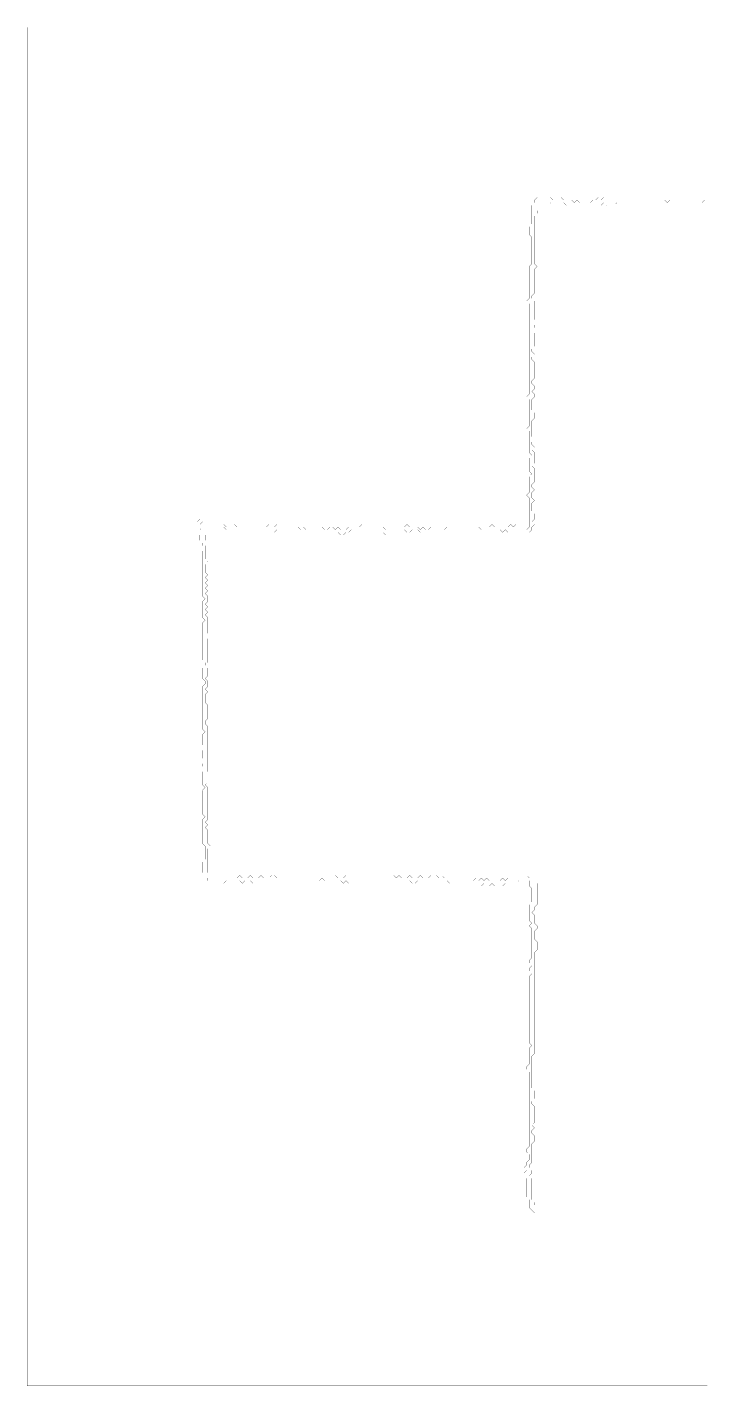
# Model space of a CAD drawing. Header units: metres. Extents: x 0 to 4970, y -4970 to 0.
# Drawn here: x 0 to 2485, y -4970 to 0 of the extents above; entities that cross this region are included whole.
import ezdxf

# ---------------------------------------------------------------- set-up
doc = ezdxf.new("R2010")
doc.units = ezdxf.units.M
doc.layers.add('conductor', color=1, linetype='Continuous')
doc.layers.add('substrate', color=5, linetype='Continuous')

msp = doc.modelspace()

# ---------------------------------------------------------------- linework, layer by layer
at = {"layer": 'conductor', "const_width": 0.5}
msp.add_lwpolyline([(2489.5, -651.5), (2479.8, -651.5), (2470.1, -651.5), (2460.3, -651.5), (2450.6, -651.5), (2440.9, -651.5), (2431.2, -651.5), (2421.4, -651.5), (2411.7, -651.5), (2402, -651.5), (2392.3, -651.5), (2382.5, -651.5), (2372.8, -651.5), (2363.1, -651.5), (2353.4, -651.5), (2343.6, -651.5), (2333.9, -651.5), (2324.2, -651.5), (2314.5, -651.5), (2304.7, -651.5), (2295, -651.5), (2285.3, -651.5), (2275.6, -651.5), (2265.8, -651.5), (2256.1, -651.5), (2246.4, -651.5), (2236.7, -651.5), (2226.9, -651.5), (2217.2, -651.5), (2207.5, -651.5), (2197.8, -641.8), (2188, -641.8), (2178.3, -651.5), (2168.6, -651.5), (2158.9, -641.8), (2149.1, -651.5), (2139.4, -651.5), (2129.7, -651.5), (2120, -651.5), (2110.2, -641.8), (2100.5, -651.5), (2090.8, -651.5), (2081.1, -651.5), (2071.3, -651.5), (2061.6, -651.5), (2051.9, -651.5), (2042.2, -651.5), (2032.4, -651.5), (2022.7, -651.5), (2013, -651.5), (2003.3, -651.5), (1993.5, -651.5), (1983.8, -651.5), (1974.1, -651.5), (1964.4, -641.8), (1954.6, -641.8), (1944.9, -651.5), (1935.2, -651.5), (1925.5, -651.5), (1915.7, -641.8), (1906, -651.5), (1896.3, -651.5), (1886.6, -651.5), (1876.8, -651.5), (1867.1, -651.5), (1857.4, -661.3), (1867.1, -671), (1867.1, -680.7), (1857.4, -690.4), (1857.4, -700.2), (1857.4, -709.9), (1857.4, -719.6), (1857.4, -729.3), (1857.4, -739.1), (1857.4, -748.8), (1857.4, -758.5), (1857.4, -768.2), (1857.4, -778), (1857.4, -787.7), (1857.4, -797.4), (1857.4, -807.1), (1857.4, -816.9), (1857.4, -826.6), (1857.4, -836.3), (1857.4, -846), (1857.4, -855.8), (1857.4, -865.5), (1867.1, -875.2), (1857.4, -884.9), (1857.4, -894.7), (1857.4, -904.4), (1857.4, -914.1), (1857.4, -923.8), (1857.4, -933.6), (1857.4, -943.3), (1857.4, -953), (1857.4, -962.7), (1857.4, -972.5), (1847.7, -982.2), (1847.7, -991.9), (1857.4, -1001.6), (1857.4, -1011.4), (1857.4, -1021.1), (1857.4, -1030.8), (1857.4, -1040.5), (1857.4, -1050.3), (1857.4, -1060), (1857.4, -1069.7), (1867.1, -1079.4), (1857.4, -1089.2), (1857.4, -1098.9), (1867.1, -1108.6), (1857.4, -1118.3), (1857.4, -1128.1), (1857.4, -1137.8), (1857.4, -1147.5), (1857.4, -1157.2), (1857.4, -1167), (1847.7, -1176.7), (1847.7, -1186.4), (1857.4, -1196.1), (1847.7, -1205.9), (1847.7, -1215.6), (1857.4, -1225.3), (1857.4, -1235), (1857.4, -1244.8), (1857.4, -1254.5), (1857.4, -1264.2), (1857.4, -1273.9), (1857.4, -1283.6), (1847.7, -1293.4), (1847.7, -1303.1), (1857.4, -1312.8), (1857.4, -1322.5), (1847.7, -1332.3), (1857.4, -1342), (1857.4, -1351.7), (1847.7, -1361.4), (1847.7, -1371.2), (1847.7, -1380.9), (1847.7, -1390.6), (1847.7, -1400.3), (1857.4, -1410.1), (1857.4, -1419.8), (1857.4, -1429.5), (1847.7, -1439.2), (1847.7, -1449), (1847.7, -1458.7), (1847.7, -1468.4), (1847.7, -1478.1), (1847.7, -1487.9), (1847.7, -1497.6), (1857.4, -1507.3), (1847.7, -1517), (1847.7, -1526.8), (1857.4, -1536.5), (1847.7, -1546.2), (1857.4, -1555.9), (1857.4, -1565.7), (1857.4, -1575.4), (1857.4, -1585.1), (1857.4, -1594.8), (1847.7, -1604.6), (1857.4, -1614.3), (1857.4, -1624), (1857.4, -1633.7), (1857.4, -1643.5), (1857.4, -1653.2), (1857.4, -1662.9), (1847.7, -1672.6), (1847.7, -1682.4), (1857.4, -1692.1), (1847.7, -1701.8), (1847.7, -1711.5), (1847.7, -1721.3), (1857.4, -1731), (1847.7, -1740.7), (1847.7, -1750.4), (1847.7, -1760.2), (1847.7, -1769.9), (1857.4, -1779.6), (1857.4, -1789.3), (1857.4, -1799.1), (1847.7, -1808.8), (1857.4, -1818.5), (1847.7, -1828.2), (1847.7, -1838), (1838, -1847.7), (1828.2, -1847.7), (1818.5, -1847.7), (1808.8, -1847.7), (1799.1, -1847.7), (1789.3, -1847.7), (1779.6, -1847.7), (1769.9, -1847.7), (1760.2, -1847.7), (1750.4, -1838), (1740.7, -1847.7), (1731, -1838), (1721.3, -1838), (1711.5, -1838), (1701.8, -1838), (1692.1, -1838), (1682.4, -1847.7), (1672.6, -1847.7), (1662.9, -1847.7), (1653.2, -1847.7), (1643.5, -1847.7), (1633.7, -1847.7), (1624, -1847.7), (1614.3, -1847.7), (1604.6, -1847.7), (1594.8, -1857.4), (1585.1, -1847.7), (1575.4, -1847.7), (1565.7, -1847.7), (1555.9, -1847.7), (1546.2, -1847.7), (1536.5, -1847.7), (1526.8, -1847.7), (1517, -1847.7), (1507.3, -1847.7), (1497.6, -1847.7), (1487.9, -1847.7), (1478.1, -1847.7), (1468.4, -1847.7), (1458.7, -1847.7), (1449, -1847.7), (1439.2, -1847.7), (1429.5, -1838), (1419.8, -1838), (1410.1, -1838), (1400.3, -1847.7), (1390.6, -1847.7), (1380.9, -1838), (1371.2, -1847.7), (1361.4, -1847.7), (1351.7, -1847.7), (1342, -1847.7), (1332.3, -1847.7), (1322.5, -1847.7), (1312.8, -1857.4), (1303.1, -1847.7), (1293.4, -1847.7), (1283.6, -1847.7), (1273.9, -1847.7), (1264.2, -1838), (1254.5, -1838), (1244.8, -1838), (1235, -1838), (1225.3, -1838), (1215.6, -1838), (1205.9, -1838), (1196.1, -1838), (1186.4, -1838), (1176.7, -1847.7), (1167, -1847.7), (1157.2, -1857.4), (1147.5, -1857.4), (1137.8, -1847.7), (1128.1, -1847.7), (1118.3, -1847.7), (1108.6, -1847.7), (1098.9, -1847.7), (1089.2, -1847.7), (1079.4, -1847.7), (1069.7, -1847.7), (1060, -1847.7), (1050.3, -1847.7), (1040.5, -1847.7), (1030.8, -1847.7), (1021.1, -1847.7), (1011.4, -1847.7), (1001.6, -1847.7), (991.9, -1847.7), (982.2, -1838), (972.5, -1838), (962.7, -1838), (953, -1838), (943.3, -1838), (933.6, -1838), (923.8, -1838), (914.1, -1838), (904.4, -1847.7), (894.7, -1838), (884.9, -1838), (875.2, -1838), (865.5, -1838), (855.8, -1838), (846, -1838), (836.3, -1838), (826.6, -1838), (816.9, -1838), (807.1, -1838), (797.4, -1838), (787.7, -1838), (778, -1838), (768.2, -1838), (758.5, -1838), (748.8, -1838), (739.1, -1838), (729.3, -1838), (719.6, -1828.2), (709.9, -1838), (700.2, -1838), (690.4, -1838), (680.7, -1847.7), (671, -1838), (661.3, -1838), (651.5, -1838), (661.3, -1838), (671, -1847.7), (661.3, -1857.4), (651.5, -1857.4), (651.5, -1867.1), (651.5, -1876.8), (661.3, -1886.6), (651.5, -1896.3), (651.5, -1906), (651.5, -1915.7), (651.5, -1925.5), (651.5, -1935.2), (651.5, -1944.9), (661.3, -1954.6), (651.5, -1964.4), (651.5, -1974.1), (651.5, -1983.8), (651.5, -1993.5), (661.3, -2003.3), (651.5, -2013), (661.3, -2022.7), (651.5, -2032.4), (661.3, -2042.2), (651.5, -2051.9), (661.3, -2061.6), (651.5, -2071.3), (661.3, -2081.1), (661.3, -2090.8), (661.3, -2100.5), (651.5, -2110.2), (661.3, -2120), (651.5, -2129.7), (661.3, -2139.4), (651.5, -2149.1), (661.3, -2158.9), (661.3, -2168.6), (661.3, -2178.3), (661.3, -2188), (661.3, -2197.8), (661.3, -2207.5), (661.3, -2217.2), (651.5, -2226.9), (661.3, -2236.7), (661.3, -2246.4), (661.3, -2256.1), (661.3, -2265.8), (661.3, -2275.6), (661.3, -2285.3), (661.3, -2295), (661.3, -2304.7), (661.3, -2314.5), (661.3, -2324.2), (671, -2333.9), (661.3, -2343.6), (661.3, -2353.4), (661.3, -2363.1), (661.3, -2372.8), (651.5, -2382.5), (661.3, -2392.3), (661.3, -2402), (661.3, -2411.7), (651.5, -2421.4), (661.3, -2431.2), (651.5, -2440.9), (651.5, -2450.6), (651.5, -2460.3), (651.5, -2470.1), (661.3, -2479.8), (661.3, -2489.5), (661.3, -2499.2), (661.3, -2508.9), (661.3, -2518.7), (661.3, -2528.4), (651.5, -2538.1), (651.5, -2547.8), (661.3, -2557.6), (661.3, -2567.3), (661.3, -2577), (661.3, -2586.7), (661.3, -2596.5), (661.3, -2606.2), (661.3, -2615.9), (661.3, -2625.6), (661.3, -2635.4), (661.3, -2645.1), (661.3, -2654.8), (661.3, -2664.5), (661.3, -2674.3), (661.3, -2684), (661.3, -2693.7), (661.3, -2703.4), (661.3, -2713.2), (661.3, -2722.9), (651.5, -2732.6), (661.3, -2742.3), (651.5, -2752.1), (661.3, -2761.8), (651.5, -2771.5), (661.3, -2781.2), (661.3, -2791), (661.3, -2800.7), (661.3, -2810.4), (661.3, -2820.1), (661.3, -2829.9), (661.3, -2839.6), (661.3, -2849.3), (661.3, -2859), (661.3, -2868.8), (661.3, -2878.5), (661.3, -2888.2), (661.3, -2897.9), (651.5, -2907.7), (661.3, -2917.4), (651.5, -2927.1), (661.3, -2936.8), (661.3, -2946.6), (661.3, -2956.3), (661.3, -2966), (661.3, -2975.7), (661.3, -2985.5), (671, -2995.2), (661.3, -3004.9), (661.3, -3014.6), (661.3, -3024.4), (661.3, -3034.1), (661.3, -3043.8), (661.3, -3053.5), (661.3, -3063.3), (661.3, -3073), (661.3, -3082.7), (661.3, -3092.4), (671, -3102.2), (680.7, -3111.9), (690.4, -3111.9), (700.2, -3111.9), (709.9, -3111.9), (719.6, -3111.9), (729.3, -3111.9), (739.1, -3111.9), (748.8, -3111.9), (758.5, -3111.9), (768.2, -3111.9), (778, -3102.2), (787.7, -3111.9), (797.4, -3111.9), (807.1, -3111.9), (816.9, -3102.2), (826.6, -3111.9), (836.3, -3111.9), (846, -3111.9), (855.8, -3102.2), (865.5, -3111.9), (875.2, -3111.9), (884.9, -3111.9), (894.7, -3102.2), (904.4, -3102.2), (914.1, -3111.9), (923.8, -3111.9), (933.6, -3102.2), (943.3, -3102.2), (953, -3111.9), (962.7, -3102.2), (972.5, -3102.2), (982.2, -3102.2), (991.9, -3102.2), (1001.6, -3102.2), (1011.4, -3102.2), (1021.1, -3102.2), (1030.8, -3102.2), (1040.5, -3102.2), (1050.3, -3102.2), (1060, -3102.2), (1069.7, -3102.2), (1079.4, -3102.2), (1089.2, -3102.2), (1098.9, -3102.2), (1108.6, -3102.2), (1118.3, -3102.2), (1128.1, -3102.2), (1137.8, -3111.9), (1147.5, -3111.9), (1157.2, -3111.9), (1167, -3102.2), (1176.7, -3102.2), (1186.4, -3102.2), (1196.1, -3102.2), (1205.9, -3102.2), (1215.6, -3102.2), (1225.3, -3102.2), (1235, -3102.2), (1244.8, -3102.2), (1254.5, -3102.2), (1264.2, -3111.9), (1273.9, -3111.9), (1283.6, -3102.2), (1293.4, -3102.2), (1303.1, -3111.9), (1312.8, -3111.9), (1322.5, -3102.2), (1332.3, -3102.2), (1342, -3102.2), (1351.7, -3111.9), (1361.4, -3102.2), (1371.2, -3111.9), (1380.9, -3111.9), (1390.6, -3111.9), (1400.3, -3102.2), (1410.1, -3111.9), (1419.8, -3111.9), (1429.5, -3111.9), (1439.2, -3102.2), (1449, -3111.9), (1458.7, -3111.9), (1468.4, -3111.9), (1478.1, -3102.2), (1487.9, -3102.2), (1497.6, -3102.2), (1507.3, -3111.9), (1517, -3102.2), (1526.8, -3111.9), (1536.5, -3111.9), (1546.2, -3111.9), (1555.9, -3111.9), (1565.7, -3111.9), (1575.4, -3111.9), (1585.1, -3111.9), (1594.8, -3111.9), (1604.6, -3111.9), (1614.3, -3121.6), (1624, -3121.6), (1633.7, -3121.6), (1643.5, -3111.9), (1653.2, -3121.6), (1662.9, -3111.9), (1672.6, -3121.6), (1682.4, -3111.9), (1692.1, -3121.6), (1701.8, -3121.6), (1711.5, -3121.6), (1721.3, -3121.6), (1731, -3121.6), (1740.7, -3111.9), (1750.4, -3121.6), (1760.2, -3111.9), (1769.9, -3111.9), (1779.6, -3111.9), (1789.3, -3111.9), (1799.1, -3111.9), (1808.8, -3111.9), (1818.5, -3111.9), (1828.2, -3102.2), (1838, -3111.9), (1847.7, -3111.9), (1857.4, -3121.6), (1867.1, -3131.3), (1867.1, -3141), (1867.1, -3150.8), (1867.1, -3160.5), (1867.1, -3170.2), (1867.1, -3179.9), (1867.1, -3189.7), (1867.1, -3199.4), (1867.1, -3209.1), (1857.4, -3218.8), (1857.4, -3228.6), (1847.7, -3238.3), (1857.4, -3248), (1857.4, -3257.7), (1857.4, -3267.5), (1857.4, -3277.2), (1867.1, -3286.9), (1867.1, -3296.6), (1857.4, -3306.4), (1857.4, -3316.1), (1857.4, -3325.8), (1857.4, -3335.5), (1867.1, -3345.3), (1867.1, -3355), (1867.1, -3364.7), (1867.1, -3374.4), (1857.4, -3384.2), (1857.4, -3393.9), (1857.4, -3403.6), (1857.4, -3413.3), (1857.4, -3423.1), (1857.4, -3432.8), (1857.4, -3442.5), (1857.4, -3452.2), (1857.4, -3462), (1857.4, -3471.7), (1857.4, -3481.4), (1857.4, -3491.1), (1857.4, -3500.9), (1857.4, -3510.6), (1857.4, -3520.3), (1857.4, -3530), (1857.4, -3539.8), (1857.4, -3549.5), (1857.4, -3559.2), (1857.4, -3568.9), (1857.4, -3578.7), (1857.4, -3588.4), (1857.4, -3598.1), (1857.4, -3607.8), (1857.4, -3617.6), (1857.4, -3627.3), (1857.4, -3637), (1857.4, -3646.7), (1857.4, -3656.5), (1857.4, -3666.2), (1857.4, -3675.9), (1857.4, -3685.6), (1857.4, -3695.4), (1857.4, -3705.1), (1857.4, -3714.8), (1857.4, -3724.5), (1857.4, -3734.2), (1857.4, -3744), (1857.4, -3753.7), (1847.7, -3763.4), (1847.7, -3773.1), (1847.7, -3782.9), (1847.7, -3792.6), (1847.7, -3802.3), (1847.7, -3812), (1847.7, -3821.8), (1847.7, -3831.5), (1847.7, -3841.2), (1847.7, -3850.9), (1847.7, -3860.7), (1847.7, -3870.4), (1847.7, -3880.1), (1857.4, -3889.8), (1857.4, -3899.6), (1857.4, -3909.3), (1857.4, -3919), (1847.7, -3928.7), (1847.7, -3938.5), (1857.4, -3948.2), (1857.4, -3957.9), (1857.4, -3967.6), (1857.4, -3977.4), (1857.4, -3987.1), (1857.4, -3996.8), (1857.4, -4006.5), (1847.7, -4016.3), (1857.4, -4026), (1847.7, -4035.7), (1847.7, -4045.4), (1857.4, -4055.2), (1857.4, -4064.9), (1857.4, -4074.6), (1847.7, -4084.3), (1847.7, -4094.1), (1847.7, -4103.8), (1847.7, -4113.5), (1847.7, -4123.2), (1847.7, -4133), (1847.7, -4142.7), (1847.7, -4152.4), (1838, -4162.1), (1838, -4171.9), (1847.7, -4181.6), (1847.7, -4191.3), (1838, -4201), (1847.7, -4210.8), (1847.7, -4220.5), (1847.7, -4230.2), (1847.7, -4239.9), (1847.7, -4249.7), (1847.7, -4259.4), (1847.7, -4269.1), (1847.7, -4278.8), (1847.7, -4288.6), (1857.4, -4298.3), (1857.4, -4308), (1867.1, -4308), (1876.8, -4308), (1886.6, -4308), (1896.3, -4308), (1906, -4308), (1915.7, -4308), (1925.5, -4308), (1935.2, -4308), (1944.9, -4308), (1954.6, -4308), (1964.4, -4308), (1974.1, -4308), (1983.8, -4308), (1993.5, -4308), (2003.3, -4308), (2013, -4308), (2022.7, -4308), (2032.4, -4308), (2042.2, -4308), (2051.9, -4308), (2061.6, -4308), (2071.3, -4308), (2081.1, -4308), (2090.8, -4308), (2100.5, -4308), (2110.2, -4308), (2120, -4308), (2129.7, -4308), (2139.4, -4308), (2149.1, -4308), (2158.9, -4308), (2168.6, -4308), (2178.3, -4308), (2188, -4308), (2197.8, -4308), (2207.5, -4308), (2217.2, -4308), (2226.9, -4308), (2236.7, -4308), (2246.4, -4308), (2256.1, -4308), (2265.8, -4308), (2275.6, -4308), (2285.3, -4308), (2295, -4308), (2304.7, -4308), (2314.5, -4308), (2324.2, -4308), (2333.9, -4308), (2343.6, -4308), (2353.4, -4308), (2363.1, -4308), (2372.8, -4308), (2382.5, -4308), (2392.3, -4308), (2402, -4308), (2411.7, -4308), (2421.4, -4308), (2431.2, -4308), (2440.9, -4308), (2450.6, -4308), (2460.3, -4308), (2470.1, -4308), (2479.8, -4308), (2489.5, -4308)], dxfattribs=at)
at = {"layer": 'substrate', "const_width": 0.5}
for points in [[(2489.5, 0), (2479.8, 0), (2470.1, 0), (2460.3, 0), (2450.6, 0), (2440.9, 0), (2431.2, 0), (2421.4, 0), (2411.7, 0), (2402, 0), (2392.3, 0), (2382.5, 0), (2372.8, 0), (2363.1, 0), (2353.4, 0), (2343.6, 0), (2333.9, 0), (2324.2, 0), (2314.5, 0), (2304.7, 0), (2295, 0), (2285.3, 0), (2275.6, 0), (2265.8, 0), (2256.1, 0), (2246.4, 0), (2236.7, 0), (2226.9, 0), (2217.2, 0), (2207.5, 0), (2197.8, 0), (2188, 0), (2178.3, 0), (2168.6, 0), (2158.9, 0), (2149.1, 0), (2139.4, 0), (2129.7, 0), (2120, 0), (2110.2, 0), (2100.5, 0), (2090.8, 0), (2081.1, 0), (2071.3, 0), (2061.6, 0), (2051.9, 0), (2042.2, 0), (2032.4, 0), (2022.7, 0), (2013, 0), (2003.3, 0), (1993.5, 0), (1983.8, 0), (1974.1, 0), (1964.4, 0), (1954.6, 0), (1944.9, 0), (1935.2, 0), (1925.5, 0), (1915.7, 0), (1906, 0), (1896.3, 0), (1886.6, 0), (1876.8, 0), (1867.1, 0), (1857.4, 0), (1847.7, 0), (1838, 0), (1828.2, 0), (1818.5, 0), (1808.8, 0), (1799.1, 0), (1789.3, 0), (1779.6, 0), (1769.9, 0), (1760.2, 0), (1750.4, 0), (1740.7, 0), (1731, 0), (1721.3, 0), (1711.5, 0), (1701.8, 0), (1692.1, 0), (1682.4, 0), (1672.6, 0), (1662.9, 0), (1653.2, 0), (1643.5, 0), (1633.7, 0), (1624, 0), (1614.3, 0), (1604.6, 0), (1594.8, 0), (1585.1, 0), (1575.4, 0), (1565.7, 0), (1555.9, 0), (1546.2, 0), (1536.5, 0), (1526.8, 0), (1517, 0), (1507.3, 0), (1497.6, 0), (1487.9, 0), (1478.1, 0), (1468.4, 0), (1458.7, 0), (1449, 0), (1439.2, 0), (1429.5, 0), (1419.8, 0), (1410.1, 0), (1400.3, 0), (1390.6, 0), (1380.9, 0), (1371.2, 0), (1361.4, 0), (1351.7, 0), (1342, 0), (1332.3, 0), (1322.5, 0), (1312.8, 0), (1303.1, 0), (1293.4, 0), (1283.6, 0), (1273.9, 0), (1264.2, 0), (1254.5, 0), (1244.8, 0), (1235, 0), (1225.3, 0), (1215.6, 0), (1205.9, 0), (1196.1, 0), (1186.4, 0), (1176.7, 0), (1167, 0), (1157.2, 0), (1147.5, 0), (1137.8, 0), (1128.1, 0), (1118.3, 0), (1108.6, 0), (1098.9, 0), (1089.2, 0), (1079.4, 0), (1069.7, 0), (1060, 0), (1050.3, 0), (1040.5, 0), (1030.8, 0), (1021.1, 0), (1011.4, 0), (1001.6, 0), (991.9, 0), (982.2, 0), (972.5, 0), (962.7, 0), (953, 0), (943.3, 0), (933.6, 0), (923.8, 0), (914.1, 0), (904.4, 0), (894.7, 0), (884.9, 0), (875.2, 0), (865.5, 0), (855.8, 0), (846, 0), (836.3, 0), (826.6, 0), (816.9, 0), (807.1, 0), (797.4, 0), (787.7, 0), (778, 0), (768.2, 0), (758.5, 0), (748.8, 0), (739.1, 0), (729.3, 0), (719.6, 0), (709.9, 0), (700.2, 0), (690.4, 0), (680.7, 0), (671, 0), (661.3, 0), (651.5, 0), (641.8, 0), (632.1, 0), (622.4, 0), (612.7, 0), (602.9, 0), (593.2, 0), (583.5, 0), (573.8, 0), (564, 0), (554.3, 0), (544.6, 0), (534.9, 0), (525.1, 0), (515.4, 0), (505.7, 0), (496, 0), (486.2, 0), (476.5, 0), (466.8, 0), (457.1, 0), (447.3, 0), (437.6, 0), (427.9, 0), (418.2, 0), (408.4, 0), (398.7, 0), (389, 0), (379.3, 0), (369.5, 0), (359.8, 0), (350.1, 0), (340.4, 0), (330.6, 0), (320.9, 0), (311.2, 0), (301.5, 0), (291.7, 0), (282, 0), (272.3, 0), (262.6, 0), (252.8, 0), (243.1, 0), (233.4, 0), (223.7, 0), (213.9, 0), (204.2, 0), (194.5, 0), (184.8, 0), (175, 0), (165.3, 0), (155.6, 0), (145.9, 0), (136.1, 0), (126.4, 0), (116.7, 0), (107, 0), (97.2, 0), (87.5, 0), (77.8, 0), (68.1, 0), (58.3, 0), (48.6, 0), (38.9, 0), (29.2, 0), (19.4, 0), (9.7, 0), (0, 0), (0, -9.7), (0, -19.4), (0, -29.2), (0, -38.9), (0, -48.6), (0, -58.3), (0, -68.1), (0, -77.8), (0, -87.5), (0, -97.2), (0, -107), (0, -116.7), (0, -126.4), (0, -136.1), (0, -145.9), (0, -155.6), (0, -165.3), (0, -175), (0, -184.8), (0, -194.5), (0, -204.2), (0, -213.9), (0, -223.7), (0, -233.4), (0, -243.1), (0, -252.8), (0, -262.6), (0, -272.3), (0, -282), (0, -291.7), (0, -301.5), (0, -311.2), (0, -320.9), (0, -330.6), (0, -340.4), (0, -350.1), (0, -359.8), (0, -369.5), (0, -379.3), (0, -389), (0, -398.7), (0, -408.4), (0, -418.2), (0, -427.9), (0, -437.6), (0, -447.3), (0, -457.1), (0, -466.8), (0, -476.5), (0, -486.2), (0, -496), (0, -505.7), (0, -515.4), (0, -525.1), (0, -534.9), (0, -544.6), (0, -554.3), (0, -564), (0, -573.8), (0, -583.5), (0, -593.2), (0, -602.9), (0, -612.7), (0, -622.4), (0, -632.1), (0, -641.8), (0, -651.5), (0, -661.3), (0, -671), (0, -680.7), (0, -690.4), (0, -700.2), (0, -709.9), (0, -719.6), (0, -729.3), (0, -739.1), (0, -748.8), (0, -758.5), (0, -768.2), (0, -778), (0, -787.7), (0, -797.4), (0, -807.1), (0, -816.9), (0, -826.6), (0, -836.3), (0, -846), (0, -855.8), (0, -865.5), (0, -875.2), (0, -884.9), (0, -894.7), (0, -904.4), (0, -914.1), (0, -923.8), (0, -933.6), (0, -943.3), (0, -953), (0, -962.7), (0, -972.5), (0, -982.2), (0, -991.9), (0, -1001.6), (0, -1011.4), (0, -1021.1), (0, -1030.8), (0, -1040.5), (0, -1050.3), (0, -1060), (0, -1069.7), (0, -1079.4), (0, -1089.2), (0, -1098.9), (0, -1108.6), (0, -1118.3), (0, -1128.1), (0, -1137.8), (0, -1147.5), (0, -1157.2), (0, -1167), (0, -1176.7), (0, -1186.4), (0, -1196.1), (0, -1205.9), (0, -1215.6), (0, -1225.3), (0, -1235), (0, -1244.8), (0, -1254.5), (0, -1264.2), (0, -1273.9), (0, -1283.6), (0, -1293.4), (0, -1303.1), (0, -1312.8), (0, -1322.5), (0, -1332.3), (0, -1342), (0, -1351.7), (0, -1361.4), (0, -1371.2), (0, -1380.9), (0, -1390.6), (0, -1400.3), (0, -1410.1), (0, -1419.8), (0, -1429.5), (0, -1439.2), (0, -1449), (0, -1458.7), (0, -1468.4), (0, -1478.1), (0, -1487.9), (0, -1497.6), (0, -1507.3), (0, -1517), (0, -1526.8), (0, -1536.5), (0, -1546.2), (0, -1555.9), (0, -1565.7), (0, -1575.4), (0, -1585.1), (0, -1594.8), (0, -1604.6), (0, -1614.3), (0, -1624), (0, -1633.7), (0, -1643.5), (0, -1653.2), (0, -1662.9), (0, -1672.6), (0, -1682.4), (0, -1692.1), (0, -1701.8), (0, -1711.5), (0, -1721.3), (0, -1731), (0, -1740.7), (0, -1750.4), (0, -1760.2), (0, -1769.9), (0, -1779.6), (0, -1789.3), (0, -1799.1), (0, -1808.8), (0, -1818.5), (0, -1828.2), (0, -1838), (0, -1847.7), (0, -1857.4), (0, -1867.1), (0, -1876.8), (0, -1886.6), (0, -1896.3), (0, -1906), (0, -1915.7), (0, -1925.5), (0, -1935.2), (0, -1944.9), (0, -1954.6), (0, -1964.4), (0, -1974.1), (0, -1983.8), (0, -1993.5), (0, -2003.3), (0, -2013), (0, -2022.7), (0, -2032.4), (0, -2042.2), (0, -2051.9), (0, -2061.6), (0, -2071.3), (0, -2081.1), (0, -2090.8), (0, -2100.5), (0, -2110.2), (0, -2120), (0, -2129.7), (0, -2139.4), (0, -2149.1), (0, -2158.9), (0, -2168.6), (0, -2178.3), (0, -2188), (0, -2197.8), (0, -2207.5), (0, -2217.2), (0, -2226.9), (0, -2236.7), (0, -2246.4), (0, -2256.1), (0, -2265.8), (0, -2275.6), (0, -2285.3), (0, -2295), (0, -2304.7), (0, -2314.5), (0, -2324.2), (0, -2333.9), (0, -2343.6), (0, -2353.4), (0, -2363.1), (0, -2372.8), (0, -2382.5), (0, -2392.3), (0, -2402), (0, -2411.7), (0, -2421.4), (0, -2431.2), (0, -2440.9), (0, -2450.6), (0, -2460.3), (0, -2470.1), (0, -2479.8), (0, -2489.5), (0, -2499.2), (0, -2508.9), (0, -2518.7), (0, -2528.4), (0, -2538.1), (0, -2547.8), (0, -2557.6), (0, -2567.3), (0, -2577), (0, -2586.7), (0, -2596.5), (0, -2606.2), (0, -2615.9), (0, -2625.6), (0, -2635.4), (0, -2645.1), (0, -2654.8), (0, -2664.5), (0, -2674.3), (0, -2684), (0, -2693.7), (0, -2703.4), (0, -2713.2), (0, -2722.9), (0, -2732.6), (0, -2742.3), (0, -2752.1), (0, -2761.8), (0, -2771.5), (0, -2781.2), (0, -2791), (0, -2800.7), (0, -2810.4), (0, -2820.1), (0, -2829.9), (0, -2839.6), (0, -2849.3), (0, -2859), (0, -2868.8), (0, -2878.5), (0, -2888.2), (0, -2897.9), (0, -2907.7), (0, -2917.4), (0, -2927.1), (0, -2936.8), (0, -2946.6), (0, -2956.3), (0, -2966), (0, -2975.7), (0, -2985.5), (0, -2995.2), (0, -3004.9), (0, -3014.6), (0, -3024.4), (0, -3034.1), (0, -3043.8), (0, -3053.5), (0, -3063.3), (0, -3073), (0, -3082.7), (0, -3092.4), (0, -3102.2), (0, -3111.9), (0, -3121.6), (0, -3131.3), (0, -3141), (0, -3150.8), (0, -3160.5), (0, -3170.2), (0, -3179.9), (0, -3189.7), (0, -3199.4), (0, -3209.1), (0, -3218.8), (0, -3228.6), (0, -3238.3), (0, -3248), (0, -3257.7), (0, -3267.5), (0, -3277.2), (0, -3286.9), (0, -3296.6), (0, -3306.4), (0, -3316.1), (0, -3325.8), (0, -3335.5), (0, -3345.3), (0, -3355), (0, -3364.7), (0, -3374.4), (0, -3384.2), (0, -3393.9), (0, -3403.6), (0, -3413.3), (0, -3423.1), (0, -3432.8), (0, -3442.5), (0, -3452.2), (0, -3462), (0, -3471.7), (0, -3481.4), (0, -3491.1), (0, -3500.9), (0, -3510.6), (0, -3520.3), (0, -3530), (0, -3539.8), (0, -3549.5), (0, -3559.2), (0, -3568.9), (0, -3578.7), (0, -3588.4), (0, -3598.1), (0, -3607.8), (0, -3617.6), (0, -3627.3), (0, -3637), (0, -3646.7), (0, -3656.5), (0, -3666.2), (0, -3675.9), (0, -3685.6), (0, -3695.4), (0, -3705.1), (0, -3714.8), (0, -3724.5), (0, -3734.2), (0, -3744), (0, -3753.7), (0, -3763.4), (0, -3773.1), (0, -3782.9), (0, -3792.6), (0, -3802.3), (0, -3812), (0, -3821.8), (0, -3831.5), (0, -3841.2), (0, -3850.9), (0, -3860.7), (0, -3870.4), (0, -3880.1), (0, -3889.8), (0, -3899.6), (0, -3909.3), (0, -3919), (0, -3928.7), (0, -3938.5), (0, -3948.2), (0, -3957.9), (0, -3967.6), (0, -3977.4), (0, -3987.1), (0, -3996.8), (0, -4006.5), (0, -4016.3), (0, -4026), (0, -4035.7), (0, -4045.4), (0, -4055.2), (0, -4064.9), (0, -4074.6), (0, -4084.3), (0, -4094.1), (0, -4103.8), (0, -4113.5), (0, -4123.2), (0, -4133), (0, -4142.7), (0, -4152.4), (0, -4162.1), (0, -4171.9), (0, -4181.6), (0, -4191.3), (0, -4201), (0, -4210.8), (0, -4220.5), (0, -4230.2), (0, -4239.9), (0, -4249.7), (0, -4259.4), (0, -4269.1), (0, -4278.8), (0, -4288.6), (0, -4298.3), (0, -4308), (0, -4317.7), (0, -4327.5), (0, -4337.2), (0, -4346.9), (0, -4356.6), (0, -4366.3), (0, -4376.1), (0, -4385.8), (0, -4395.5), (0, -4405.2), (0, -4415), (0, -4424.7), (0, -4434.4), (0, -4444.1), (0, -4453.9), (0, -4463.6), (0, -4473.3), (0, -4483), (0, -4492.8), (0, -4502.5), (0, -4512.2), (0, -4521.9), (0, -4531.7), (0, -4541.4), (0, -4551.1), (0, -4560.8), (0, -4570.6), (0, -4580.3), (0, -4590), (0, -4599.7), (0, -4609.5), (0, -4619.2), (0, -4628.9), (0, -4638.6), (0, -4648.4), (0, -4658.1), (0, -4667.8), (0, -4677.5), (0, -4687.3), (0, -4697), (0, -4706.7), (0, -4716.4), (0, -4726.2), (0, -4735.9), (0, -4745.6), (0, -4755.3), (0, -4765.1), (0, -4774.8), (0, -4784.5), (0, -4794.2), (0, -4804), (0, -4813.7), (0, -4823.4), (0, -4833.1), (0, -4842.9), (0, -4852.6), (0, -4862.3), (0, -4872), (0, -4881.8), (0, -4891.5), (0, -4901.2), (0, -4910.9), (0, -4920.7), (0, -4930.4), (0, -4940.1), (0, -4949.8), (0, -4959.6), (0, -4969.3), (9.7, -4969.3), (19.4, -4969.3), (29.2, -4969.3), (38.9, -4969.3), (48.6, -4969.3), (58.3, -4969.3), (68.1, -4969.3), (77.8, -4969.3), (87.5, -4969.3), (97.2, -4969.3), (107, -4969.3), (116.7, -4969.3), (126.4, -4969.3), (136.1, -4969.3), (145.9, -4969.3), (155.6, -4969.3), (165.3, -4969.3), (175, -4969.3), (184.8, -4969.3), (194.5, -4969.3), (204.2, -4969.3), (213.9, -4969.3), (223.7, -4969.3), (233.4, -4969.3), (243.1, -4969.3), (252.8, -4969.3), (262.6, -4969.3), (272.3, -4969.3), (282, -4969.3), (291.7, -4969.3), (301.5, -4969.3), (311.2, -4969.3), (320.9, -4969.3), (330.6, -4969.3), (340.4, -4969.3), (350.1, -4969.3), (359.8, -4969.3), (369.5, -4969.3), (379.3, -4969.3), (389, -4969.3), (398.7, -4969.3), (408.4, -4969.3), (418.2, -4969.3), (427.9, -4969.3), (437.6, -4969.3), (447.3, -4969.3), (457.1, -4969.3), (466.8, -4969.3), (476.5, -4969.3), (486.2, -4969.3), (496, -4969.3), (505.7, -4969.3), (515.4, -4969.3), (525.1, -4969.3), (534.9, -4969.3), (544.6, -4969.3), (554.3, -4969.3), (564, -4969.3), (573.8, -4969.3), (583.5, -4969.3), (593.2, -4969.3), (602.9, -4969.3), (612.7, -4969.3), (622.4, -4969.3), (632.1, -4969.3), (641.8, -4969.3), (651.5, -4969.3), (661.3, -4969.3), (671, -4969.3), (680.7, -4969.3), (690.4, -4969.3), (700.2, -4969.3), (709.9, -4969.3), (719.6, -4969.3), (729.3, -4969.3), (739.1, -4969.3), (748.8, -4969.3), (758.5, -4969.3), (768.2, -4969.3), (778, -4969.3), (787.7, -4969.3), (797.4, -4969.3), (807.1, -4969.3), (816.9, -4969.3), (826.6, -4969.3), (836.3, -4969.3), (846, -4969.3), (855.8, -4969.3), (865.5, -4969.3), (875.2, -4969.3), (884.9, -4969.3), (894.7, -4969.3), (904.4, -4969.3), (914.1, -4969.3), (923.8, -4969.3), (933.6, -4969.3), (943.3, -4969.3), (953, -4969.3), (962.7, -4969.3), (972.5, -4969.3), (982.2, -4969.3), (991.9, -4969.3), (1001.6, -4969.3), (1011.4, -4969.3), (1021.1, -4969.3), (1030.8, -4969.3), (1040.5, -4969.3), (1050.3, -4969.3), (1060, -4969.3), (1069.7, -4969.3), (1079.4, -4969.3), (1089.2, -4969.3), (1098.9, -4969.3), (1108.6, -4969.3), (1118.3, -4969.3), (1128.1, -4969.3), (1137.8, -4969.3), (1147.5, -4969.3), (1157.2, -4969.3), (1167, -4969.3), (1176.7, -4969.3), (1186.4, -4969.3), (1196.1, -4969.3), (1205.9, -4969.3), (1215.6, -4969.3), (1225.3, -4969.3), (1235, -4969.3), (1244.8, -4969.3), (1254.5, -4969.3), (1264.2, -4969.3), (1273.9, -4969.3), (1283.6, -4969.3), (1293.4, -4969.3), (1303.1, -4969.3), (1312.8, -4969.3), (1322.5, -4969.3), (1332.3, -4969.3), (1342, -4969.3), (1351.7, -4969.3), (1361.4, -4969.3), (1371.2, -4969.3), (1380.9, -4969.3), (1390.6, -4969.3), (1400.3, -4969.3), (1410.1, -4969.3), (1419.8, -4969.3), (1429.5, -4969.3), (1439.2, -4969.3), (1449, -4969.3), (1458.7, -4969.3), (1468.4, -4969.3), (1478.1, -4969.3), (1487.9, -4969.3), (1497.6, -4969.3), (1507.3, -4969.3), (1517, -4969.3), (1526.8, -4969.3), (1536.5, -4969.3), (1546.2, -4969.3), (1555.9, -4969.3), (1565.7, -4969.3), (1575.4, -4969.3), (1585.1, -4969.3), (1594.8, -4969.3), (1604.6, -4969.3), (1614.3, -4969.3), (1624, -4969.3), (1633.7, -4969.3), (1643.5, -4969.3), (1653.2, -4969.3), (1662.9, -4969.3), (1672.6, -4969.3), (1682.4, -4969.3), (1692.1, -4969.3), (1701.8, -4969.3), (1711.5, -4969.3), (1721.3, -4969.3), (1731, -4969.3), (1740.7, -4969.3), (1750.4, -4969.3), (1760.2, -4969.3), (1769.9, -4969.3), (1779.6, -4969.3), (1789.3, -4969.3), (1799.1, -4969.3), (1808.8, -4969.3), (1818.5, -4969.3), (1828.2, -4969.3), (1838, -4969.3), (1847.7, -4969.3), (1857.4, -4969.3), (1867.1, -4969.3), (1876.8, -4969.3), (1886.6, -4969.3), (1896.3, -4969.3), (1906, -4969.3), (1915.7, -4969.3), (1925.5, -4969.3), (1935.2, -4969.3), (1944.9, -4969.3), (1954.6, -4969.3), (1964.4, -4969.3), (1974.1, -4969.3), (1983.8, -4969.3), (1993.5, -4969.3), (2003.3, -4969.3), (2013, -4969.3), (2022.7, -4969.3), (2032.4, -4969.3), (2042.2, -4969.3), (2051.9, -4969.3), (2061.6, -4969.3), (2071.3, -4969.3), (2081.1, -4969.3), (2090.8, -4969.3), (2100.5, -4969.3), (2110.2, -4969.3), (2120, -4969.3), (2129.7, -4969.3), (2139.4, -4969.3), (2149.1, -4969.3), (2158.9, -4969.3), (2168.6, -4969.3), (2178.3, -4969.3), (2188, -4969.3), (2197.8, -4969.3), (2207.5, -4969.3), (2217.2, -4969.3), (2226.9, -4969.3), (2236.7, -4969.3), (2246.4, -4969.3), (2256.1, -4969.3), (2265.8, -4969.3), (2275.6, -4969.3), (2285.3, -4969.3), (2295, -4969.3), (2304.7, -4969.3), (2314.5, -4969.3), (2324.2, -4969.3), (2333.9, -4969.3), (2343.6, -4969.3), (2353.4, -4969.3), (2363.1, -4969.3), (2372.8, -4969.3), (2382.5, -4969.3), (2392.3, -4969.3), (2402, -4969.3), (2411.7, -4969.3), (2421.4, -4969.3), (2431.2, -4969.3), (2440.9, -4969.3), (2450.6, -4969.3), (2460.3, -4969.3), (2470.1, -4969.3), (2479.8, -4969.3), (2489.5, -4969.3)], [(2489.5, -4327.5), (2479.8, -4327.5), (2470.1, -4327.5), (2460.3, -4327.5), (2450.6, -4327.5), (2440.9, -4327.5), (2431.2, -4327.5), (2421.4, -4327.5), (2411.7, -4327.5), (2402, -4327.5), (2392.3, -4327.5), (2382.5, -4327.5), (2372.8, -4327.5), (2363.1, -4327.5), (2353.4, -4327.5), (2343.6, -4327.5), (2333.9, -4327.5), (2324.2, -4327.5), (2314.5, -4327.5), (2304.7, -4327.5), (2295, -4327.5), (2285.3, -4327.5), (2275.6, -4327.5), (2265.8, -4327.5), (2256.1, -4327.5), (2246.4, -4327.5), (2236.7, -4327.5), (2226.9, -4327.5), (2217.2, -4327.5), (2207.5, -4327.5), (2197.8, -4327.5), (2188, -4327.5), (2178.3, -4327.5), (2168.6, -4327.5), (2158.9, -4327.5), (2149.1, -4327.5), (2139.4, -4327.5), (2129.7, -4327.5), (2120, -4327.5), (2110.2, -4327.5), (2100.5, -4327.5), (2090.8, -4327.5), (2081.1, -4327.5), (2071.3, -4327.5), (2061.6, -4327.5), (2051.9, -4327.5), (2042.2, -4327.5), (2032.4, -4327.5), (2022.7, -4327.5), (2013, -4327.5), (2003.3, -4327.5), (1993.5, -4327.5), (1983.8, -4327.5), (1974.1, -4327.5), (1964.4, -4327.5), (1954.6, -4327.5), (1944.9, -4327.5), (1935.2, -4327.5), (1925.5, -4327.5), (1915.7, -4327.5), (1906, -4327.5), (1896.3, -4327.5), (1886.6, -4327.5), (1876.8, -4337.2), (1867.1, -4327.5), (1857.4, -4337.2), (1847.7, -4327.5), (1838, -4317.7), (1838, -4308), (1838, -4298.3), (1838, -4288.6), (1828.2, -4278.8), (1828.2, -4269.1), (1828.2, -4259.4), (1828.2, -4249.7), (1828.2, -4239.9), (1828.2, -4230.2), (1828.2, -4220.5), (1828.2, -4210.8), (1818.5, -4201), (1818.5, -4191.3), (1828.2, -4181.6), (1838, -4181.6), (1828.2, -4181.6), (1818.5, -4171.9), (1828.2, -4162.1), (1828.2, -4152.4), (1838, -4142.7), (1838, -4133), (1838, -4123.2), (1828.2, -4113.5), (1828.2, -4103.8), (1838, -4094.1), (1838, -4084.3), (1838, -4074.6), (1838, -4064.9), (1838, -4055.2), (1838, -4045.4), (1838, -4035.7), (1838, -4026), (1838, -4016.3), (1838, -4006.5), (1838, -3996.8), (1838, -3987.1), (1838, -3977.4), (1838, -3967.6), (1838, -3957.9), (1838, -3948.2), (1838, -3938.5), (1838, -3928.7), (1838, -3919), (1838, -3909.3), (1838, -3899.6), (1838, -3889.8), (1838, -3880.1), (1838, -3870.4), (1838, -3860.7), (1838, -3850.9), (1838, -3841.2), (1838, -3831.5), (1838, -3821.8), (1828.2, -3812), (1828.2, -3802.3), (1838, -3792.6), (1838, -3782.9), (1838, -3773.1), (1838, -3763.4), (1838, -3753.7), (1838, -3744), (1838, -3734.2), (1847.7, -3724.5), (1838, -3714.8), (1838, -3705.1), (1838, -3695.4), (1838, -3685.6), (1838, -3675.9), (1838, -3666.2), (1838, -3656.5), (1838, -3646.7), (1838, -3637), (1838, -3627.3), (1838, -3617.6), (1838, -3607.8), (1838, -3598.1), (1838, -3588.4), (1838, -3578.7), (1838, -3568.9), (1838, -3559.2), (1838, -3549.5), (1838, -3539.8), (1838, -3530), (1838, -3520.3), (1838, -3510.6), (1838, -3500.9), (1838, -3491.1), (1838, -3481.4), (1838, -3471.7), (1847.7, -3462), (1838, -3452.2), (1838, -3442.5), (1847.7, -3432.8), (1838, -3423.1), (1838, -3413.3), (1847.7, -3403.6), (1847.7, -3393.9), (1847.7, -3384.2), (1847.7, -3374.4), (1847.7, -3364.7), (1847.7, -3355), (1847.7, -3345.3), (1847.7, -3335.5), (1847.7, -3325.8), (1847.7, -3316.1), (1847.7, -3306.4), (1847.7, -3296.6), (1838, -3286.9), (1847.7, -3277.2), (1838, -3267.5), (1838, -3257.7), (1838, -3248), (1838, -3238.3), (1838, -3228.6), (1838, -3218.8), (1838, -3209.1), (1847.7, -3199.4), (1847.7, -3189.7), (1847.7, -3179.9), (1847.7, -3170.2), (1847.7, -3160.5), (1847.7, -3150.8), (1838, -3141), (1838, -3131.3), (1838, -3121.6), (1828.2, -3121.6), (1818.5, -3121.6), (1808.8, -3121.6), (1799.1, -3121.6), (1789.3, -3131.3), (1779.6, -3131.3), (1769.9, -3131.3), (1760.2, -3131.3), (1750.4, -3131.3), (1740.7, -3141), (1731, -3141), (1721.3, -3141), (1711.5, -3141), (1701.8, -3131.3), (1692.1, -3141), (1682.4, -3131.3), (1672.6, -3131.3), (1662.9, -3141), (1653.2, -3141), (1643.5, -3141), (1633.7, -3141), (1624, -3141), (1614.3, -3131.3), (1604.6, -3131.3), (1594.8, -3131.3), (1585.1, -3121.6), (1575.4, -3121.6), (1565.7, -3131.3), (1555.9, -3131.3), (1546.2, -3131.3), (1536.5, -3121.6), (1526.8, -3121.6), (1517, -3121.6), (1507.3, -3121.6), (1497.6, -3121.6), (1487.9, -3121.6), (1478.1, -3121.6), (1468.4, -3121.6), (1458.7, -3121.6), (1449, -3121.6), (1439.2, -3121.6), (1429.5, -3121.6), (1419.8, -3131.3), (1410.1, -3131.3), (1400.3, -3121.6), (1390.6, -3121.6), (1380.9, -3121.6), (1371.2, -3121.6), (1361.4, -3121.6), (1351.7, -3121.6), (1342, -3121.6), (1332.3, -3121.6), (1322.5, -3121.6), (1312.8, -3121.6), (1303.1, -3121.6), (1293.4, -3121.6), (1283.6, -3121.6), (1273.9, -3121.6), (1264.2, -3121.6), (1254.5, -3121.6), (1244.8, -3121.6), (1235, -3121.6), (1225.3, -3121.6), (1215.6, -3121.6), (1205.9, -3121.6), (1196.1, -3121.6), (1186.4, -3121.6), (1176.7, -3131.3), (1167, -3121.6), (1157.2, -3131.3), (1147.5, -3121.6), (1137.8, -3121.6), (1128.1, -3121.6), (1118.3, -3121.6), (1108.6, -3121.6), (1098.9, -3121.6), (1089.2, -3121.6), (1079.4, -3111.9), (1069.7, -3121.6), (1060, -3121.6), (1050.3, -3121.6), (1040.5, -3121.6), (1030.8, -3121.6), (1021.1, -3121.6), (1011.4, -3121.6), (1001.6, -3121.6), (991.9, -3121.6), (982.2, -3121.6), (972.5, -3121.6), (962.7, -3121.6), (953, -3121.6), (943.3, -3121.6), (933.6, -3121.6), (923.8, -3121.6), (914.1, -3121.6), (904.4, -3121.6), (894.7, -3121.6), (884.9, -3121.6), (875.2, -3121.6), (865.5, -3131.3), (855.8, -3131.3), (846, -3131.3), (836.3, -3131.3), (826.6, -3131.3), (816.9, -3121.6), (807.1, -3121.6), (797.4, -3121.6), (787.7, -3131.3), (778, -3121.6), (768.2, -3121.6), (758.5, -3121.6), (748.8, -3121.6), (739.1, -3121.6), (729.3, -3121.6), (719.6, -3131.3), (709.9, -3131.3), (700.2, -3131.3), (690.4, -3131.3), (680.7, -3131.3), (671, -3131.3), (661.3, -3121.6), (661.3, -3111.9), (651.5, -3102.2), (641.8, -3092.4), (641.8, -3082.7), (641.8, -3073), (641.8, -3063.3), (641.8, -3053.5), (651.5, -3043.8), (651.5, -3034.1), (651.5, -3024.4), (651.5, -3014.6), (651.5, -3004.9), (651.5, -2995.2), (641.8, -2985.5), (641.8, -2975.7), (641.8, -2966), (641.8, -2956.3), (641.8, -2946.6), (641.8, -2936.8), (641.8, -2927.1), (641.8, -2917.4), (641.8, -2907.7), (641.8, -2897.9), (651.5, -2888.2), (641.8, -2878.5), (641.8, -2868.8), (641.8, -2859), (641.8, -2849.3), (641.8, -2839.6), (641.8, -2829.9), (641.8, -2820.1), (641.8, -2810.4), (641.8, -2800.7), (641.8, -2791), (651.5, -2781.2), (641.8, -2771.5), (641.8, -2761.8), (641.8, -2752.1), (641.8, -2742.3), (641.8, -2732.6), (641.8, -2722.9), (651.5, -2713.2), (641.8, -2703.4), (641.8, -2693.7), (651.5, -2684), (641.8, -2674.3), (641.8, -2664.5), (641.8, -2654.8), (641.8, -2645.1), (651.5, -2635.4), (641.8, -2625.6), (641.8, -2615.9), (641.8, -2606.2), (641.8, -2596.5), (641.8, -2586.7), (651.5, -2577), (641.8, -2567.3), (641.8, -2557.6), (641.8, -2547.8), (641.8, -2538.1), (641.8, -2528.4), (641.8, -2518.7), (641.8, -2508.9), (641.8, -2499.2), (641.8, -2489.5), (641.8, -2479.8), (641.8, -2470.1), (641.8, -2460.3), (641.8, -2450.6), (641.8, -2440.9), (641.8, -2431.2), (641.8, -2421.4), (641.8, -2411.7), (651.5, -2402), (651.5, -2392.3), (641.8, -2382.5), (641.8, -2372.8), (641.8, -2363.1), (641.8, -2353.4), (641.8, -2343.6), (651.5, -2333.9), (651.5, -2324.2), (641.8, -2314.5), (641.8, -2304.7), (641.8, -2295), (641.8, -2285.3), (641.8, -2275.6), (641.8, -2265.8), (641.8, -2256.1), (641.8, -2246.4), (641.8, -2236.7), (641.8, -2226.9), (641.8, -2217.2), (641.8, -2207.5), (641.8, -2197.8), (641.8, -2188), (641.8, -2178.3), (651.5, -2168.6), (641.8, -2158.9), (641.8, -2149.1), (641.8, -2139.4), (641.8, -2129.7), (641.8, -2120), (641.8, -2110.2), (641.8, -2100.5), (651.5, -2090.8), (641.8, -2081.1), (641.8, -2071.3), (641.8, -2061.6), (641.8, -2051.9), (641.8, -2042.2), (641.8, -2032.4), (641.8, -2022.7), (641.8, -2013), (641.8, -2003.3), (641.8, -1993.5), (641.8, -1983.8), (641.8, -1974.1), (641.8, -1964.4), (641.8, -1954.6), (641.8, -1944.9), (641.8, -1935.2), (641.8, -1925.5), (641.8, -1915.7), (632.1, -1906), (641.8, -1896.3), (641.8, -1886.6), (632.1, -1876.8), (632.1, -1867.1), (632.1, -1857.4), (641.8, -1847.7), (632.1, -1838), (641.8, -1828.2), (651.5, -1828.2), (661.3, -1818.5), (671, -1818.5), (680.7, -1828.2), (690.4, -1828.2), (700.2, -1818.5), (709.9, -1818.5), (719.6, -1818.5), (729.3, -1828.2), (739.1, -1828.2), (748.8, -1828.2), (758.5, -1818.5), (768.2, -1828.2), (778, -1828.2), (787.7, -1828.2), (797.4, -1828.2), (807.1, -1828.2), (816.9, -1828.2), (826.6, -1828.2), (836.3, -1828.2), (846, -1828.2), (855.8, -1828.2), (865.5, -1828.2), (875.2, -1828.2), (884.9, -1818.5), (894.7, -1828.2), (904.4, -1828.2), (914.1, -1818.5), (923.8, -1818.5), (933.6, -1818.5), (943.3, -1828.2), (953, -1818.5), (962.7, -1818.5), (972.5, -1828.2), (982.2, -1828.2), (991.9, -1828.2), (1001.6, -1838), (1011.4, -1828.2), (1021.1, -1838), (1030.8, -1838), (1040.5, -1838), (1050.3, -1838), (1060, -1828.2), (1069.7, -1828.2), (1079.4, -1828.2), (1089.2, -1838), (1098.9, -1838), (1108.6, -1828.2), (1118.3, -1828.2), (1128.1, -1838), (1137.8, -1828.2), (1147.5, -1838), (1157.2, -1838), (1167, -1838), (1176.7, -1828.2), (1186.4, -1828.2), (1196.1, -1828.2), (1205.9, -1828.2), (1215.6, -1828.2), (1225.3, -1818.5), (1235, -1818.5), (1244.8, -1828.2), (1254.5, -1828.2), (1264.2, -1828.2), (1273.9, -1828.2), (1283.6, -1828.2), (1293.4, -1828.2), (1303.1, -1828.2), (1312.8, -1838), (1322.5, -1828.2), (1332.3, -1828.2), (1342, -1828.2), (1351.7, -1828.2), (1361.4, -1828.2), (1371.2, -1828.2), (1380.9, -1828.2), (1390.6, -1818.5), (1400.3, -1828.2), (1410.1, -1828.2), (1419.8, -1828.2), (1429.5, -1828.2), (1439.2, -1838), (1449, -1828.2), (1458.7, -1838), (1468.4, -1838), (1478.1, -1828.2), (1487.9, -1838), (1497.6, -1838), (1507.3, -1838), (1517, -1838), (1526.8, -1838), (1536.5, -1828.2), (1546.2, -1828.2), (1555.9, -1828.2), (1565.7, -1828.2), (1575.4, -1828.2), (1585.1, -1838), (1594.8, -1838), (1604.6, -1828.2), (1614.3, -1828.2), (1624, -1828.2), (1633.7, -1828.2), (1643.5, -1828.2), (1653.2, -1828.2), (1662.9, -1838), (1672.6, -1838), (1682.4, -1828.2), (1692.1, -1828.2), (1701.8, -1818.5), (1711.5, -1828.2), (1721.3, -1828.2), (1731, -1828.2), (1740.7, -1828.2), (1750.4, -1828.2), (1760.2, -1828.2), (1769.9, -1818.5), (1779.6, -1828.2), (1789.3, -1818.5), (1799.1, -1828.2), (1808.8, -1838), (1818.5, -1838), (1828.2, -1838), (1838, -1828.2), (1838, -1818.5), (1838, -1808.8), (1838, -1799.1), (1838, -1789.3), (1838, -1779.6), (1838, -1769.9), (1838, -1760.2), (1838, -1750.4), (1838, -1740.7), (1838, -1731), (1838, -1721.3), (1828.2, -1711.5), (1838, -1701.8), (1838, -1692.1), (1838, -1682.4), (1838, -1672.6), (1838, -1662.9), (1838, -1653.2), (1838, -1643.5), (1847.7, -1633.7), (1838, -1624), (1838, -1614.3), (1838, -1604.6), (1838, -1594.8), (1838, -1585.1), (1838, -1575.4), (1847.7, -1565.7), (1838, -1555.9), (1838, -1546.2), (1838, -1536.5), (1838, -1526.8), (1838, -1517), (1838, -1507.3), (1838, -1497.6), (1838, -1487.9), (1838, -1478.1), (1828.2, -1468.4), (1838, -1458.7), (1838, -1449), (1838, -1439.2), (1838, -1429.5), (1838, -1419.8), (1838, -1410.1), (1838, -1400.3), (1838, -1390.6), (1838, -1380.9), (1838, -1371.2), (1838, -1361.4), (1828.2, -1351.7), (1838, -1342), (1838, -1332.3), (1838, -1322.5), (1838, -1312.8), (1838, -1303.1), (1838, -1293.4), (1838, -1283.6), (1838, -1273.9), (1838, -1264.2), (1838, -1254.5), (1838, -1244.8), (1838, -1235), (1838, -1225.3), (1838, -1215.6), (1838, -1205.9), (1838, -1196.1), (1838, -1186.4), (1838, -1176.7), (1838, -1167), (1838, -1157.2), (1838, -1147.5), (1838, -1137.8), (1838, -1128.1), (1838, -1118.3), (1838, -1108.6), (1838, -1098.9), (1838, -1089.2), (1838, -1079.4), (1838, -1069.7), (1838, -1060), (1838, -1050.3), (1838, -1040.5), (1838, -1030.8), (1838, -1021.1), (1838, -1011.4), (1828.2, -1001.6), (1838, -991.9), (1838, -982.2), (1838, -972.5), (1838, -962.7), (1838, -953), (1838, -943.3), (1838, -933.6), (1838, -923.8), (1838, -914.1), (1838, -904.4), (1838, -894.7), (1838, -884.9), (1838, -875.2), (1847.7, -865.5), (1847.7, -855.8), (1847.7, -846), (1847.7, -836.3), (1847.7, -826.6), (1847.7, -816.9), (1847.7, -807.1), (1847.7, -797.4), (1847.7, -787.7), (1847.7, -778), (1847.7, -768.2), (1838, -758.5), (1838, -748.8), (1838, -739.1), (1838, -729.3), (1847.7, -719.6), (1847.7, -709.9), (1847.7, -700.2), (1847.7, -690.4), (1847.7, -680.7), (1847.7, -671), (1847.7, -661.3), (1847.7, -651.5), (1857.4, -641.8), (1857.4, -632.1), (1867.1, -622.4), (1876.8, -622.4), (1886.6, -632.1), (1896.3, -632.1), (1906, -632.1), (1915.7, -622.4), (1925.5, -632.1), (1935.2, -622.4), (1944.9, -622.4), (1954.6, -622.4), (1964.4, -632.1), (1974.1, -632.1), (1983.8, -632.1), (1993.5, -632.1), (2003.3, -641.8), (2013, -632.1), (2022.7, -641.8), (2032.4, -641.8), (2042.2, -641.8), (2051.9, -641.8), (2061.6, -641.8), (2071.3, -632.1), (2081.1, -632.1), (2090.8, -622.4), (2100.5, -632.1), (2110.2, -622.4), (2120, -632.1), (2129.7, -632.1), (2139.4, -632.1), (2149.1, -632.1), (2158.9, -632.1), (2168.6, -632.1), (2178.3, -632.1), (2188, -632.1), (2197.8, -632.1), (2207.5, -632.1), (2217.2, -632.1), (2226.9, -632.1), (2236.7, -632.1), (2246.4, -632.1), (2256.1, -632.1), (2265.8, -632.1), (2275.6, -632.1), (2285.3, -632.1), (2295, -632.1), (2304.7, -632.1), (2314.5, -632.1), (2324.2, -632.1), (2333.9, -632.1), (2343.6, -641.8), (2353.4, -632.1), (2363.1, -632.1), (2372.8, -632.1), (2382.5, -632.1), (2392.3, -632.1), (2402, -632.1), (2411.7, -632.1), (2421.4, -632.1), (2431.2, -632.1), (2440.9, -632.1), (2450.6, -632.1), (2460.3, -632.1), (2470.1, -641.8), (2479.8, -632.1), (2489.5, -632.1)]]:
    msp.add_lwpolyline(points, dxfattribs=at)
msp.add_lwpolyline([(622.4, -1808.8), (632.1, -1799.1), (641.8, -1808.8), (632.1, -1818.5)], close=True, dxfattribs=at)

doc.saveas('drawing.dxf')
